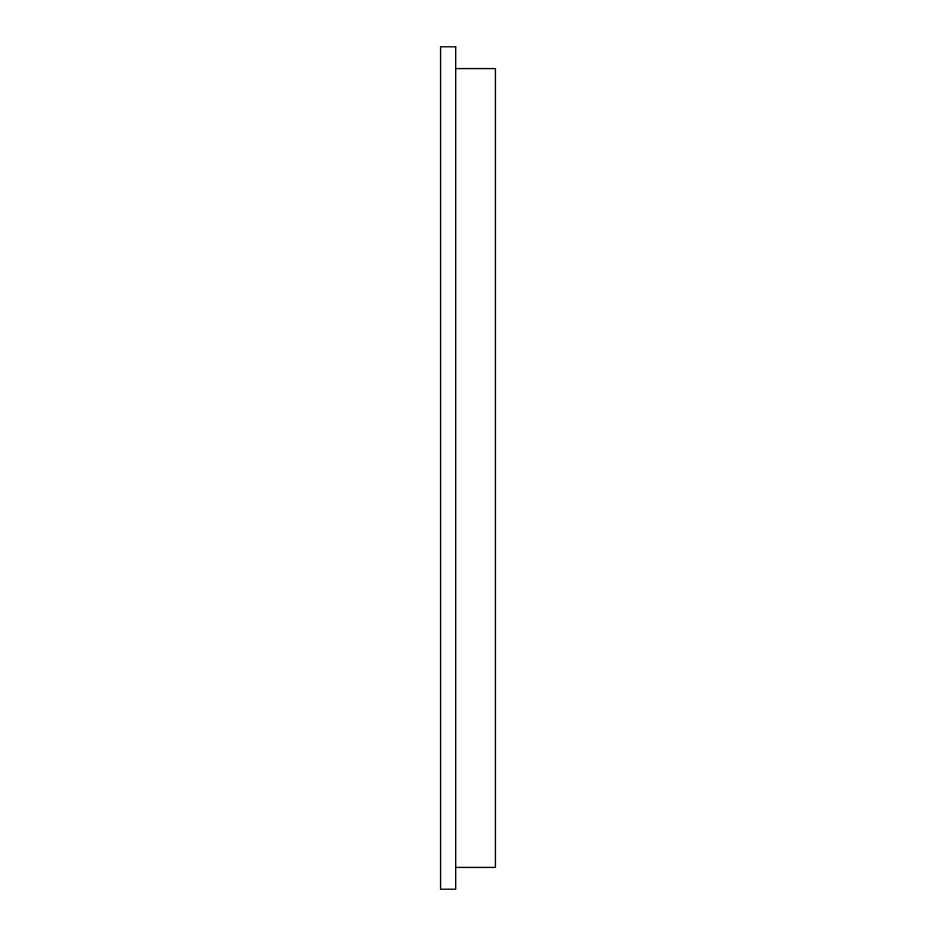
<?xml version="1.0" encoding="UTF-8"?>
<svg xmlns="http://www.w3.org/2000/svg" width="936" height="936" viewBox="0 0 936 936"><rect width="100%" height="100%" fill="white"/><g stroke="black" fill="none" stroke-linecap="round" stroke-linejoin="round"><path stroke-width="1.4" d="M455.703 68.585L495.425 68.585L495.425 867.415L455.703 867.415M455.703 46.8L440.575 46.8L440.575 889.2L455.703 889.2L455.703 46.8"/></g></svg>
